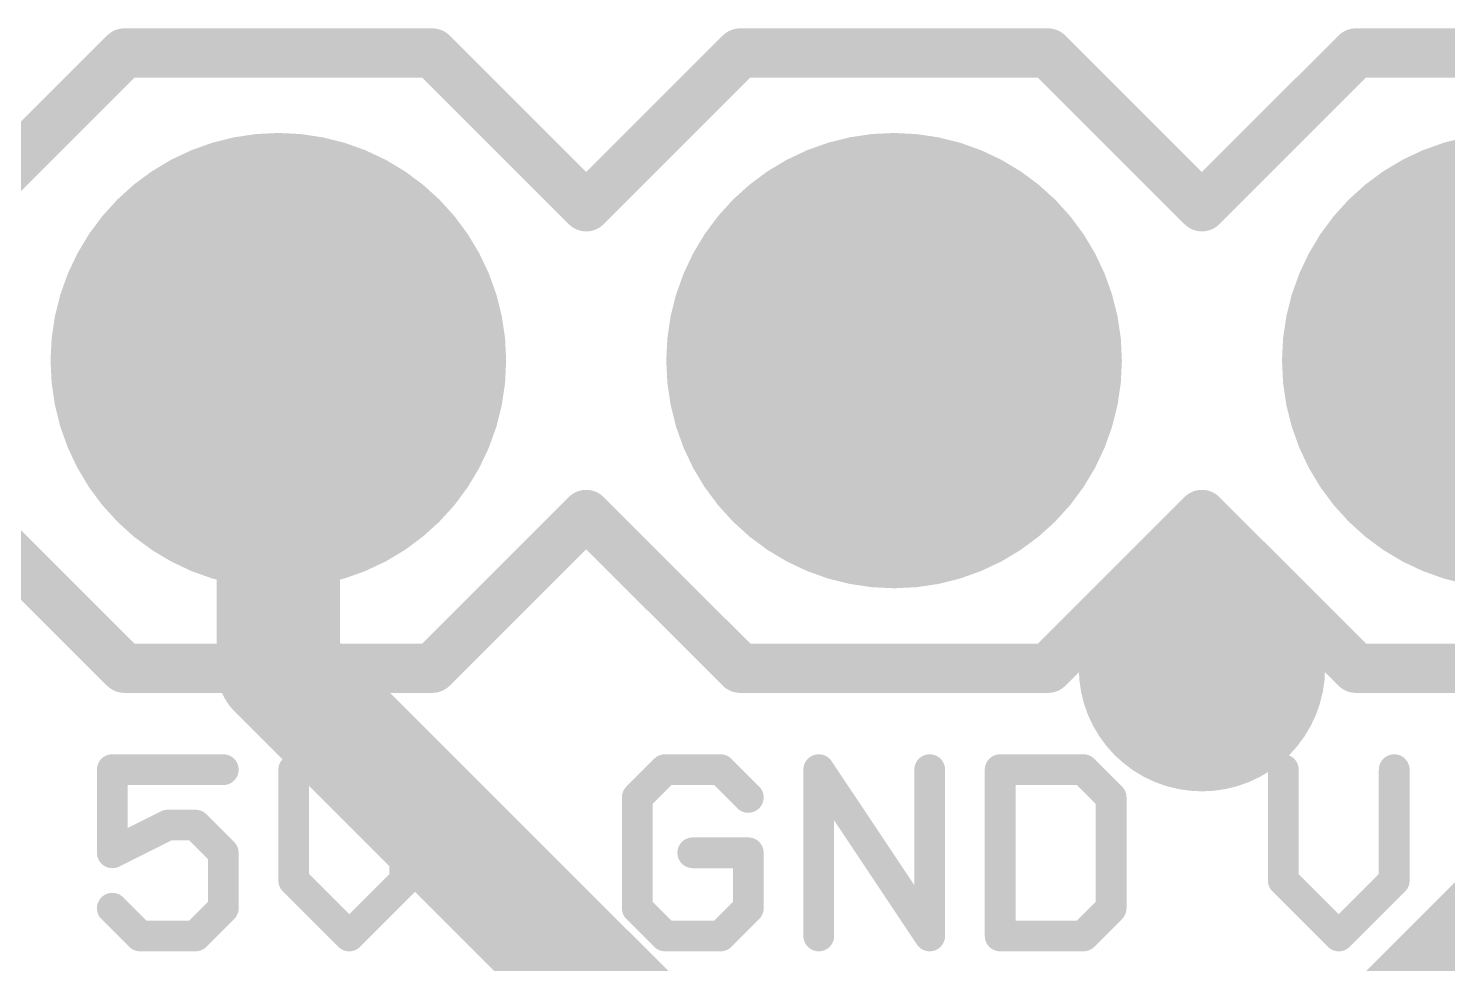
# Model space of a CAD drawing. Extents: x -20 to 87, y -17 to 53.
# Drawn here: x 4.05 to 9.9, y 22.91 to 26.77 of the extents above; entities that cross this region are included whole.
import ezdxf

# ---------------------------------------------------------------- set-up
doc = ezdxf.new("R2010")
doc.units = 0
for name, color, linetype in [('1', 12, 'CONTINUOUS'), ('17', 110, 'CONTINUOUS'), ('18', 110, 'CONTINUOUS'), ('21', 41, 'CONTINUOUS'), ('51', 53, 'CONTINUOUS')]:
    doc.layers.add(name, color=color, linetype=linetype)

# ---------------------------------------------------------------- blocks, each defined once
blk = doc.blocks.new('RECT')
blk.add_solid([(-0.5, -0.5), (0.5, -0.5), (-0.5, 0.5), (0.5, 0.5)])
blk = doc.blocks.new('ROUNDP')
at = {"const_width": 0.5}
blk.add_lwpolyline([(0, -0.25, 1), (0, 0.25, 1), (0, -0.25)], format="xyb", dxfattribs=at)
blk = doc.blocks.new('ROUNDV')
at = {"const_width": 0.5}
blk.add_lwpolyline([(0, -0.25, 1), (0, 0.25, 1), (0, -0.25)], format="xyb", dxfattribs=at)

msp = doc.modelspace()

# ---------------------------------------------------------------- linework, layer by layer
at = {"layer": '1', "const_width": 0.508}
for points in [[(5.08, 25.4), (5.08, 24.13)], [(9.398, 22.352), (12.192, 25.146)], [(5.08, 24.13), (6.858, 22.352)]]:
    msp.add_lwpolyline(points, dxfattribs=at)
at = {"layer": '1', "const_width": 0.254}
for points in [[(5.207, 25.4, 1), (4.953, 25.4)], [(5.1698, 24.2198, 1), (4.9902, 24.0402)], [(4.953, 24.13, 1), (5.207, 24.13)]]:
    msp.add_lwpolyline(points, format="xyb", dxfattribs=at)
at = {"layer": '21'}
for points, const_width in [([(3.81, 26.035), (4.445, 26.67)], 0.2032), ([(4.445, 26.67), (5.715, 26.67)], 0.2032), ([(5.715, 26.67), (6.35, 26.035)], 0.2032), ([(6.35, 26.035), (6.985, 26.67)], 0.2032), ([(6.985, 26.67), (8.255, 26.67)], 0.2032), ([(8.255, 26.67), (8.89, 26.035)], 0.2032), ([(9.525, 26.67), (8.89, 26.035)], 0.2032), ([(9.525, 26.67), (10.795, 26.67)], 0.2032), ([(4.445, 24.13), (3.81, 24.765)], 0.2032), ([(6.35, 24.765), (5.715, 24.13)], 0.2032), ([(6.985, 24.13), (6.35, 24.765)], 0.2032), ([(8.89, 24.765), (8.255, 24.13)], 0.2032), ([(8.89, 24.765), (9.525, 24.13)], 0.2032), ([(5.715, 24.13), (4.445, 24.13)], 0.2032), ([(8.255, 24.13), (6.985, 24.13)], 0.2032), ([(10.795, 24.13), (9.525, 24.13)], 0.2032), ([(4.8527, 23.7115), (4.3951, 23.7115)], 0.127), ([(4.3951, 23.7115), (4.3951, 23.3683)], 0.127), ([(5.1435, 23.7115), (5.1435, 23.2539)], 0.127), ([(5.6011, 23.2539), (5.6011, 23.7115)], 0.127), ([(6.6753, 23.7115), (6.5609, 23.5971)], 0.127), ([(6.9041, 23.7115), (6.6753, 23.7115)], 0.127), ([(7.0185, 23.5971), (6.9041, 23.7115)], 0.127), ([(7.3093, 23.0251), (7.3093, 23.7115)], 0.127), ([(7.3093, 23.7115), (7.7669, 23.0251)], 0.127), ([(7.7669, 23.0251), (7.7669, 23.7115)], 0.127), ([(8.0577, 23.7115), (8.0577, 23.0251)], 0.127), ([(8.4009, 23.7115), (8.0577, 23.7115)], 0.127), ([(8.5153, 23.5971), (8.4009, 23.7115)], 0.127), ([(9.2256, 23.7115), (9.2256, 23.2539)], 0.127), ([(9.6832, 23.2539), (9.6832, 23.7115)], 0.127), ([(6.5609, 23.5971), (6.5609, 23.1395)], 0.127), ([(8.5153, 23.1395), (8.5153, 23.5971)], 0.127), ([(4.3951, 23.3683), (4.6239, 23.4827)], 0.127), ([(4.6239, 23.4827), (4.7383, 23.4827)], 0.127), ([(4.7383, 23.4827), (4.8527, 23.3683)], 0.127), ([(4.8527, 23.3683), (4.8527, 23.1395)], 0.127), ([(7.0185, 23.3683), (6.7897, 23.3683)], 0.127), ([(7.0185, 23.1395), (7.0185, 23.3683)], 0.127), ([(5.1435, 23.2539), (5.3723, 23.0251)], 0.127), ([(5.3723, 23.0251), (5.6011, 23.2539)], 0.127), ([(9.2256, 23.2539), (9.4544, 23.0251)], 0.127), ([(9.4544, 23.0251), (9.6832, 23.2539)], 0.127), ([(4.5095, 23.0251), (4.3951, 23.1395)], 0.127), ([(4.8527, 23.1395), (4.7383, 23.0251)], 0.127), ([(6.5609, 23.1395), (6.6753, 23.0251)], 0.127), ([(6.9041, 23.0251), (7.0185, 23.1395)], 0.127), ([(8.4009, 23.0251), (8.5153, 23.1395)], 0.127), ([(4.7383, 23.0251), (4.5095, 23.0251)], 0.127), ([(6.6753, 23.0251), (6.9041, 23.0251)], 0.127), ([(8.0577, 23.0251), (8.4009, 23.0251)], 0.127)]:
    msp.add_lwpolyline(points, dxfattribs=dict(at, const_width=const_width))
for points, const_width in [([(4.445, 26.7208, 1), (4.445, 26.6192)], 0.1016), ([(4.4809, 26.6341, 1), (4.4091, 26.7059)], 0.1016), ([(5.7509, 26.7059, 1), (5.6791, 26.6341)], 0.1016), ([(5.715, 26.6192, 1), (5.715, 26.7208)], 0.1016), ([(6.985, 26.7208, 1), (6.985, 26.6192)], 0.1016), ([(7.0209, 26.6341, 1), (6.9491, 26.7059)], 0.1016), ([(8.2909, 26.7059, 1), (8.2191, 26.6341)], 0.1016), ([(8.255, 26.6192, 1), (8.255, 26.7208)], 0.1016), ([(9.525, 26.7208, 1), (9.525, 26.6192)], 0.1016), ([(9.5609, 26.6341, 1), (9.4891, 26.7059)], 0.1016), ([(6.3141, 26.0709, 1), (6.3859, 25.9991)], 0.1016), ([(6.3141, 25.9991, 1), (6.3859, 26.0709)], 0.1016), ([(8.8541, 26.0709, 1), (8.9259, 25.9991)], 0.1016), ([(8.8541, 25.9991, 1), (8.9259, 26.0709)], 0.1016), ([(6.3859, 24.8009, 1), (6.3141, 24.7291)], 0.1016), ([(6.3859, 24.7291, 1), (6.3141, 24.8009)], 0.1016), ([(8.9259, 24.8009, 1), (8.8541, 24.7291)], 0.1016), ([(8.9259, 24.7291, 1), (8.8541, 24.8009)], 0.1016), ([(4.445, 24.1808, 1), (4.445, 24.0792)], 0.1016), ([(4.4091, 24.0941, 1), (4.4809, 24.1659)], 0.1016), ([(5.6791, 24.1659, 1), (5.7509, 24.0941)], 0.1016), ([(5.715, 24.0792, 1), (5.715, 24.1808)], 0.1016), ([(6.985, 24.1808, 1), (6.985, 24.0792)], 0.1016), ([(6.9491, 24.0941, 1), (7.0209, 24.1659)], 0.1016), ([(8.2191, 24.1659, 1), (8.2909, 24.0941)], 0.1016), ([(8.255, 24.0792, 1), (8.255, 24.1808)], 0.1016), ([(9.525, 24.1808, 1), (9.525, 24.0792)], 0.1016), ([(9.4891, 24.0941, 1), (9.5609, 24.1659)], 0.1016), ([(4.4268, 23.7115, 1), (4.3633, 23.7115)], 0.0635), ([(4.3951, 23.7432, 1), (4.3951, 23.6797)], 0.0635), ([(4.8527, 23.6797, 1), (4.8527, 23.7432)], 0.0635), ([(5.1753, 23.7115, 1), (5.1118, 23.7115)], 0.0635), ([(5.6328, 23.7115, 1), (5.5693, 23.7115)], 0.0635), ([(6.6753, 23.7432, 1), (6.6753, 23.6797)], 0.0635), ([(6.6977, 23.689, 1), (6.6528, 23.7339)], 0.0635), ([(6.9265, 23.7339, 1), (6.8816, 23.689)], 0.0635), ([(6.9041, 23.6797, 1), (6.9041, 23.7432)], 0.0635), ([(7.341, 23.7115, 1), (7.2775, 23.7115)], 0.0635), ([(7.3357, 23.7291, 1), (7.2829, 23.6939)], 0.0635), ([(7.7986, 23.7115, 1), (7.7351, 23.7115)], 0.0635), ([(8.0577, 23.7432, 1), (8.0577, 23.6797)], 0.0635), ([(8.0895, 23.7115, 1), (8.026, 23.7115)], 0.0635), ([(8.4234, 23.7339, 1), (8.3784, 23.689)], 0.0635), ([(8.4009, 23.6797, 1), (8.4009, 23.7432)], 0.0635), ([(9.2574, 23.7115, 1), (9.1939, 23.7115)], 0.0635), ([(9.715, 23.7115, 1), (9.6515, 23.7115)], 0.0635), ([(6.5926, 23.5971, 1), (6.5291, 23.5971)], 0.0635), ([(8.5471, 23.5971, 1), (8.4835, 23.5971)], 0.0635), ([(6.5384, 23.6195, 1), (6.5833, 23.5746)], 0.0635), ([(6.996, 23.5746, 1), (7.0409, 23.6195)], 0.0635), ([(8.4928, 23.5746, 1), (8.5378, 23.6195)], 0.0635), ([(4.6239, 23.5144, 1), (4.6239, 23.4509)], 0.0635), ([(4.6381, 23.4543, 1), (4.6097, 23.5111)], 0.0635), ([(4.7607, 23.5051, 1), (4.7158, 23.4602)], 0.0635), ([(4.7383, 23.4509, 1), (4.7383, 23.5144)], 0.0635), ([(4.3809, 23.3967, 1), (4.4093, 23.3399)], 0.0635), ([(4.8844, 23.3683, 1), (4.8209, 23.3683)], 0.0635), ([(4.8302, 23.3458, 1), (4.8751, 23.3907)], 0.0635), ([(6.7897, 23.4, 1), (6.7897, 23.3365)], 0.0635), ([(7.0502, 23.3683, 1), (6.9867, 23.3683)], 0.0635), ([(7.0185, 23.3365, 1), (7.0185, 23.4)], 0.0635), ([(4.3633, 23.3683, 1), (4.4268, 23.3683)], 0.0635), ([(5.166, 23.2763, 1), (5.121, 23.2314)], 0.0635), ([(5.6235, 23.2314, 1), (5.5786, 23.2763)], 0.0635), ([(9.2481, 23.2763, 1), (9.2032, 23.2314)], 0.0635), ([(9.7057, 23.2314, 1), (9.6608, 23.2763)], 0.0635), ([(5.1118, 23.2539, 1), (5.1753, 23.2539)], 0.0635), ([(5.5693, 23.2539, 1), (5.6328, 23.2539)], 0.0635), ([(9.1939, 23.2539, 1), (9.2574, 23.2539)], 0.0635), ([(9.6515, 23.2539, 1), (9.715, 23.2539)], 0.0635), ([(4.4175, 23.1619, 1), (4.3726, 23.117)], 0.0635), ([(4.8751, 23.117, 1), (4.8302, 23.1619)], 0.0635), ([(6.5833, 23.1619, 1), (6.5384, 23.117)], 0.0635), ([(7.0409, 23.117, 1), (6.996, 23.1619)], 0.0635), ([(8.5378, 23.117, 1), (8.4928, 23.1619)], 0.0635), ([(4.8209, 23.1395, 1), (4.8844, 23.1395)], 0.0635), ([(6.5291, 23.1395, 1), (6.5926, 23.1395)], 0.0635), ([(6.9867, 23.1395, 1), (7.0502, 23.1395)], 0.0635), ([(8.4835, 23.1395, 1), (8.5471, 23.1395)], 0.0635), ([(4.5095, 23.0569, 1), (4.5095, 22.9934)], 0.0635), ([(4.487, 23.0026, 1), (4.5319, 23.0476)], 0.0635), ([(4.7158, 23.0476, 1), (4.7607, 23.0026)], 0.0635), ([(4.7383, 22.9934, 1), (4.7383, 23.0569)], 0.0635), ([(5.3498, 23.0476, 1), (5.3947, 23.0026)], 0.0635), ([(5.3498, 23.0026, 1), (5.3947, 23.0476)], 0.0635), ([(6.6753, 23.0569, 1), (6.6753, 22.9934)], 0.0635), ([(6.6528, 23.0026, 1), (6.6977, 23.0476)], 0.0635), ([(6.8816, 23.0476, 1), (6.9265, 23.0026)], 0.0635), ([(6.9041, 22.9934, 1), (6.9041, 23.0569)], 0.0635), ([(7.7405, 23.0075, 1), (7.7933, 23.0427)], 0.0635), ([(8.0577, 23.0569, 1), (8.0577, 22.9934)], 0.0635), ([(8.3784, 23.0476, 1), (8.4234, 23.0026)], 0.0635), ([(8.4009, 22.9934, 1), (8.4009, 23.0569)], 0.0635), ([(9.432, 23.0476, 1), (9.4769, 23.0026)], 0.0635), ([(9.432, 23.0026, 1), (9.4769, 23.0476)], 0.0635), ([(7.2775, 23.0251, 1), (7.341, 23.0251)], 0.0635), ([(7.7351, 23.0251, 1), (7.7986, 23.0251)], 0.0635), ([(8.026, 23.0251, 1), (8.0895, 23.0251)], 0.0635)]:
    msp.add_lwpolyline(points, format="xyb", dxfattribs=dict(at, const_width=const_width))

# ---------------------------------------------------------------- block references
at = {"layer": '17', "xscale": 1.8796, "yscale": 1.8796, "rotation": 90}
for p in [(5.08, 25.4), (5.08, 25.4), (7.62, 25.4), (7.62, 25.4), (10.16, 25.4), (10.16, 25.4)]:
    msp.add_blockref('ROUNDP', p, dxfattribs=at)
at = {"layer": '18', "xscale": 1.016, "yscale": 1.016}
msp.add_blockref('ROUNDV', (8.89, 24.13), dxfattribs=at)
msp.add_blockref('ROUNDV', (8.89, 24.13), dxfattribs=at)
at = {"layer": '51', "xscale": 0.508, "yscale": 0.508}
for p in [(5.08, 25.4), (7.62, 25.4)]:
    msp.add_blockref('RECT', p, dxfattribs=at)

doc.saveas('drawing.dxf')
